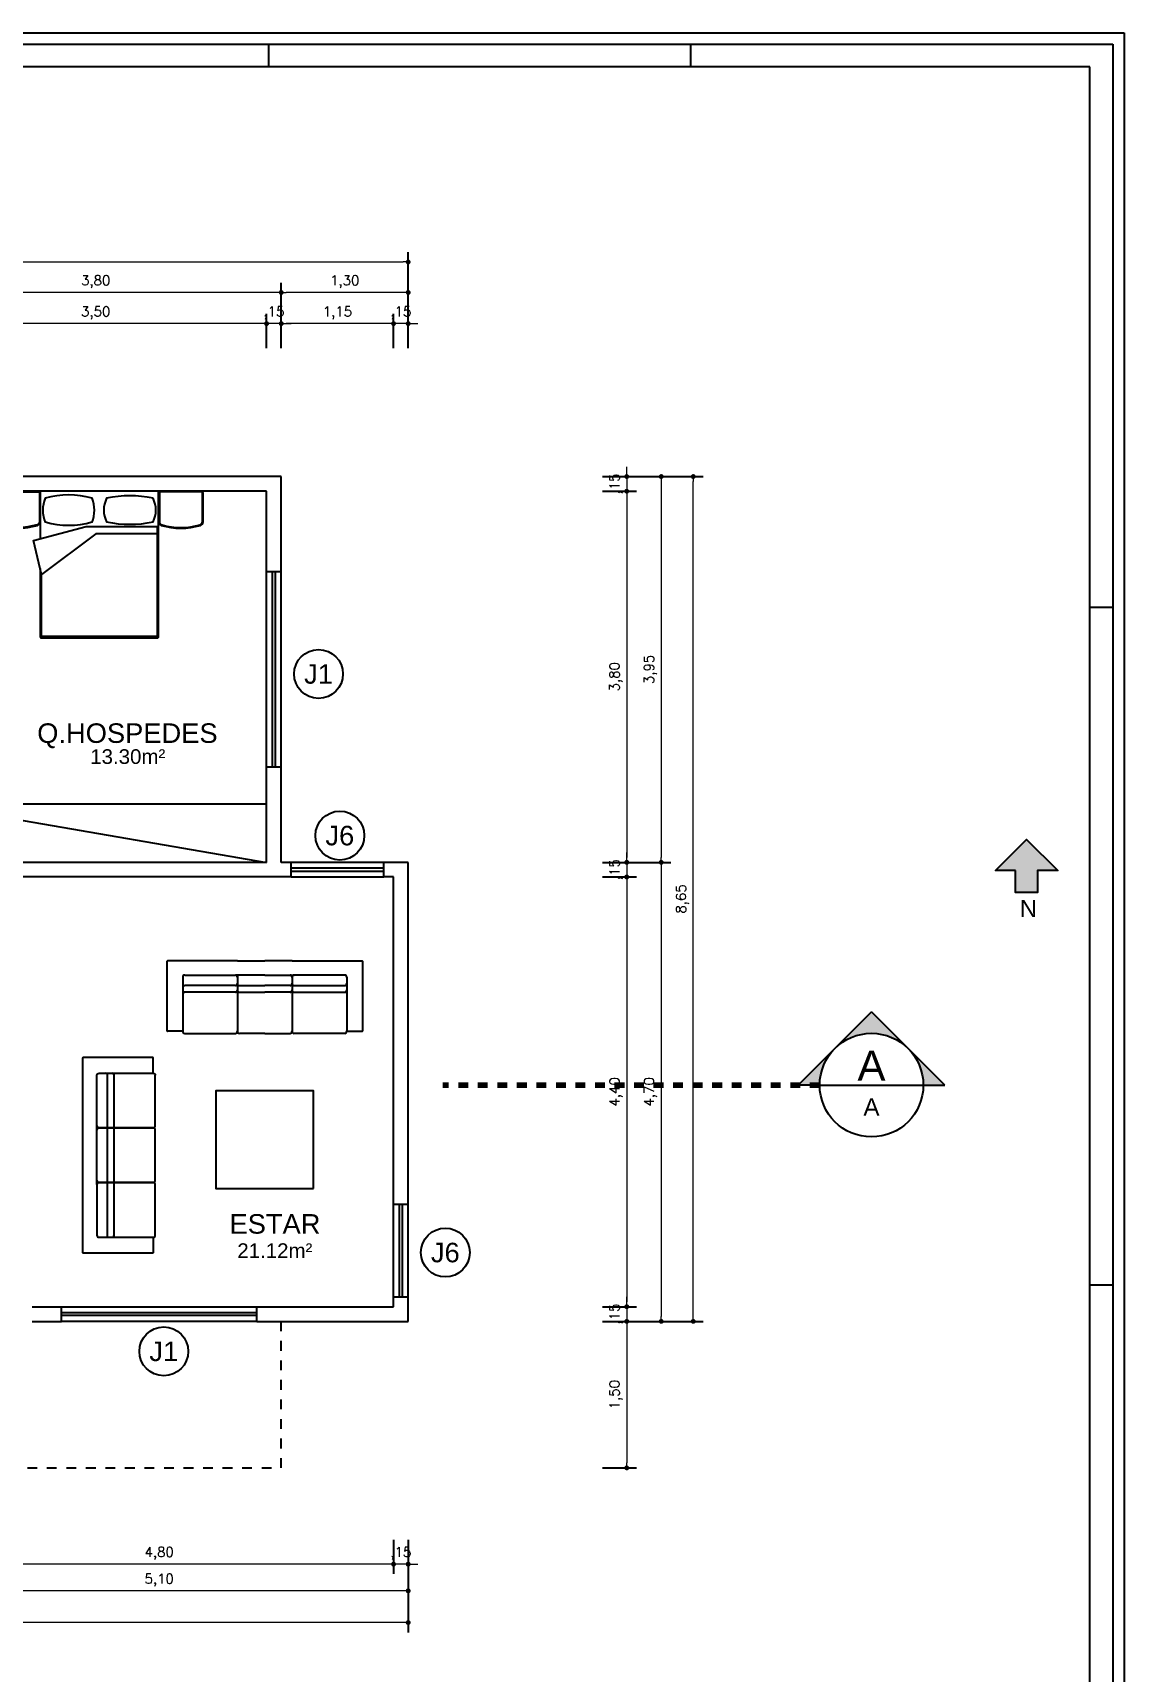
# Model space of a CAD drawing. Header units: metres. Extents: x 6 to 129, y -48 to 19.
# Drawn here: x 23.2 to 34.37, y 2.48 to 19.27 of the extents above; entities that cross this region are included whole.
import ezdxf
from ezdxf.enums import TextEntityAlignment as Align

# ---------------------------------------------------------------- set-up
doc = ezdxf.new("R2010")
doc.units = ezdxf.units.M
doc.header["$LTSCALE"] = 0.00025
doc.linetypes.add('DIVIDE', pattern=[31.75, 12.7, -6.35, 0, -6.35, 0, -6.35])
doc.linetypes.add('DIVIDEX2', pattern=[63.5, 25.4, -12.7, 0, -12.7, 0, -12.7])
doc.layers.add('0_MRG_AUX', color=7, linetype='Continuous', true_color=0xecbcd1)
for name, color, linetype in [('ARQ_ALV CT', 5, 'Continuous'), ('ARQ_ALV VS', 2, 'Continuous'), ('ARQ_ESQ CT', 30, 'Continuous'), ('ARQ_MOB 01', 1, 'Continuous'), ('ARQ_PROJ SUP', 1, 'DIVIDE'), ('ARQ_SIMB 01', 1, 'Continuous'), ('ARQ_TXT 02', 2, 'Continuous'), ('MRG_EXTERNA', 1, 'Continuous'), ('MRG_INTERNA', 2, 'Continuous'), ('SIMB_01', 1, 'Continuous'), ('SIMB_02', 2, 'Continuous'), ('SIMB_PREENCHIMENTO', 253, 'Continuous'), ('SIMB_TXT', 1, 'Continuous')]:
    doc.layers.add(name, color=color, linetype=linetype)
doc.layers.add('ARQ_COTA_AZUL', color=5, linetype='Continuous', lineweight=20, true_color=0x0000ff)
doc.layers.add('SIMB_LCT', color=252, linetype='DIVIDEX2', lineweight=100)
doc.styles.add('Annot_2.0mm', font='arial.ttf', dxfattribs={"height": 2})
doc.styles.add('Annot_3.5mm', font='arial.ttf', dxfattribs={"height": 3.5})
doc.styles.add('ROMANS', font='romans')
doc.styles.add('SIMB', font='arial.ttf')
doc.dimstyles.new('FF-01', dxfattribs={"dimscale": 100, "dimtxt": 0.002, "dimasz": 0.001, "dimexe": 0.002, "dimexo": 0.002, "dimgap": 0.001, "dimtad": 1, "dimzin": 4, "dimtxsty": 'ROMANS', "dimblk": 'DOT', "dimcen": 0.002, "dimclrd": 256, "dimclre": 256, "dimclrt": 1, "dimadec": 0, "dimazin": 0, "dimtfac": 0.09, "dimtix": 1, "dimtmove": 2, "dimatfit": 0, "dimldrblk": 'DOT', "dimfxl": 0.005, "dimfxlon": 1, "dimtolj": 1, "dimtzin": 4, "dimlwd": -1, "dimarcsym": 0})

# ---------------------------------------------------------------- blocks, each defined once
blk = doc.blocks.new('COD_ESQ')
at = {"layer": 'SIMB_02'}
blk.add_circle((0, 0), 2.5, dxfattribs=at)
at = {"layer": 'SIMB_TXT', "style": 'SIMB'}
blk.add_attdef('CDESQ', text='', height=2, dxfattribs=at).set_placement((0, 0), align=Align.MIDDLE_CENTER)
blk = doc.blocks.new('norte')
at = {"layer": 'SIMB_PREENCHIMENTO'}
blk.add_hatch(color=256, dxfattribs=at).paths.add_polyline_path([(-6.36, -6.36), (-2.25, -6.36), (-2.25, -10.86), (2.25, -10.86), (2.25, -6.36), (6.36, -6.36), (0, 0)])
at = {"layer": 'SIMB_01'}
blk.add_lwpolyline([(-2.25, -6.36), (-6.36, -6.36), (0, 0), (6.36, -6.36), (2.25, -6.36), (2.25, -10.86), (-2.25, -10.86)], close=True, dxfattribs=at)
at = {"layer": 'SIMB_01', "insert": (-1.4, -12.39), "char_height": 3.5, "width": 3.7, "attachment_point": 1, "style": 'Annot_3.5mm'}
blk.add_mtext('N', dxfattribs=at)
blk = doc.blocks.new('FORMATO_A0mmD')
at = {"layer": '0_MRG_AUX'}
blk.add_lwpolyline([(0.01, 851), (0.01, -0.01), (-1199, -0.01), (-1199, 851)], close=True, dxfattribs=at)
at = {"layer": 'MRG_EXTERNA'}
blk.add_lwpolyline([(-5, 846), (-5, 5), (-1194, 5), (-1194, 846)], close=True, dxfattribs=at)
at = {"layer": 'MRG_INTERNA'}
for p, q in [((-375, 836), (-375, 846)), ((-190, 836), (-190, 846)), ((-15, 836), (-1169, 836)), ((-15, 15), (-15, 836)), ((-5, 599), (-15, 599)), ((-5, 302), (-15, 302))]:
    blk.add_line(p, q, dxfattribs=at)
blk = doc.blocks.new('_Dot')
at = {"color": 0, "linetype": 'ByBlock', "lineweight": -2}
blk.add_line((-0.5, 0), (-1, 0), dxfattribs=at)
at = {"color": 0, "linetype": 'ByBlock', "const_width": 0.5}
blk.add_lwpolyline([(-0.25, 0, 1), (0.25, 0, 1)], format="xyb", close=True, dxfattribs=at)
blk = doc.blocks.new('*D63')
at = {"layer": 'ARQ_COTA_AZUL', "lineweight": -2, "transparency": 16777216}
for p, q in [((12.94, 3.238), (12.94, 2.888)), ((27.04, 3.238), (27.04, 2.888))]:
    blk.add_line(p, q, dxfattribs=at)
at = {"layer": 'ARQ_COTA_AZUL', "transparency": 16777216}
blk.add_line((26.99, 2.988), (12.99, 2.988), dxfattribs=at)
at = {"layer": 'ARQ_COTA_AZUL', "transparency": 16777216, "xscale": 0.05, "yscale": 0.05, "zscale": 0.05, "rotation": 180}
blk.add_blockref('_Dot', (12.94, 2.988), dxfattribs=at)
at = {"layer": 'ARQ_COTA_AZUL', "transparency": 16777216, "xscale": 0.05, "yscale": 0.05, "zscale": 0.05}
blk.add_blockref('_Dot', (27.04, 2.988), dxfattribs=at)
at = {"layer": 'ARQ_COTA_AZUL', "color": 1, "transparency": 16777216, "insert": (19.99, 3.097), "char_height": 0.1, "attachment_point": 5, "style": 'ROMANS'}
blk.add_mtext('\\A1;14,10', dxfattribs=at)
blk = doc.blocks.new('*D64')
at = {"layer": 'ARQ_COTA_AZUL', "lineweight": -2, "transparency": 16777216}
for p, q in [((21.94, 3.563), (21.94, 3.213)), ((27.04, 3.563), (27.04, 3.213))]:
    blk.add_line(p, q, dxfattribs=at)
at = {"layer": 'ARQ_COTA_AZUL', "transparency": 16777216}
blk.add_line((26.99, 3.313), (21.99, 3.313), dxfattribs=at)
at = {"layer": 'ARQ_COTA_AZUL', "transparency": 16777216, "xscale": 0.05, "yscale": 0.05, "zscale": 0.05, "rotation": 180}
blk.add_blockref('_Dot', (21.94, 3.313), dxfattribs=at)
at = {"layer": 'ARQ_COTA_AZUL', "transparency": 16777216, "xscale": 0.05, "yscale": 0.05, "zscale": 0.05}
blk.add_blockref('_Dot', (27.04, 3.313), dxfattribs=at)
at = {"layer": 'ARQ_COTA_AZUL', "color": 1, "transparency": 16777216, "insert": (24.49, 3.422), "char_height": 0.1, "attachment_point": 5, "style": 'ROMANS'}
blk.add_mtext('\\A1;5,10', dxfattribs=at)
blk = doc.blocks.new('*D68')
at = {"layer": 'ARQ_COTA_AZUL', "lineweight": -2, "transparency": 16777216}
for p, q in [((26.89, 3.836), (26.89, 3.486)), ((27.04, 3.836), (27.04, 3.486))]:
    blk.add_line(p, q, dxfattribs=at)
at = {"layer": 'ARQ_COTA_AZUL', "transparency": 16777216}
for p, q in [((26.84, 3.586), (26.79, 3.586)), ((27.04, 3.586), (26.89, 3.586)), ((27.09, 3.586), (27.14, 3.586))]:
    blk.add_line(p, q, dxfattribs=at)
at = {"layer": 'ARQ_COTA_AZUL', "transparency": 16777216, "xscale": 0.05, "yscale": 0.05, "zscale": 0.05}
blk.add_blockref('_Dot', (26.89, 3.586), dxfattribs=at)
at = {"layer": 'ARQ_COTA_AZUL', "transparency": 16777216, "xscale": 0.05, "yscale": 0.05, "zscale": 0.05, "rotation": 180}
blk.add_blockref('_Dot', (27.04, 3.586), dxfattribs=at)
at = {"layer": 'ARQ_COTA_AZUL', "color": 1, "transparency": 16777216, "insert": (26.965, 3.696), "char_height": 0.1, "attachment_point": 5, "style": 'ROMANS'}
blk.add_mtext('\\A1;,15', dxfattribs=at)
blk = doc.blocks.new('*D69')
at = {"layer": 'ARQ_COTA_AZUL', "lineweight": -2, "transparency": 16777216}
for p, q in [((22.09, 3.836), (22.09, 3.486)), ((26.89, 3.836), (26.89, 3.486))]:
    blk.add_line(p, q, dxfattribs=at)
at = {"layer": 'ARQ_COTA_AZUL', "transparency": 16777216}
blk.add_line((26.84, 3.586), (22.14, 3.586), dxfattribs=at)
at = {"layer": 'ARQ_COTA_AZUL', "transparency": 16777216, "xscale": 0.05, "yscale": 0.05, "zscale": 0.05, "rotation": 180}
blk.add_blockref('_Dot', (22.09, 3.586), dxfattribs=at)
at = {"layer": 'ARQ_COTA_AZUL', "transparency": 16777216, "xscale": 0.05, "yscale": 0.05, "zscale": 0.05}
blk.add_blockref('_Dot', (26.89, 3.586), dxfattribs=at)
at = {"layer": 'ARQ_COTA_AZUL', "color": 1, "transparency": 16777216, "insert": (24.49, 3.696), "char_height": 0.1, "attachment_point": 5, "style": 'ROMANS'}
blk.add_mtext('\\A1;4,80', dxfattribs=at)
blk = doc.blocks.new('*D76')
at = {"layer": 'ARQ_COTA_AZUL', "lineweight": -2, "transparency": 16777216}
for p, q in [((29.709, 14.722), (30.059, 14.722)), ((29.709, 6.072), (30.059, 6.072))]:
    blk.add_line(p, q, dxfattribs=at)
at = {"layer": 'ARQ_COTA_AZUL', "transparency": 16777216}
blk.add_line((29.959, 6.122), (29.959, 14.672), dxfattribs=at)
at = {"layer": 'ARQ_COTA_AZUL', "transparency": 16777216, "xscale": 0.05, "yscale": 0.05, "zscale": 0.05}
for p, rotation in [((29.959, 14.722), 90), ((29.959, 6.072), 270)]:
    blk.add_blockref('_Dot', p, dxfattribs=dict(at, rotation=rotation))
at = {"layer": 'ARQ_COTA_AZUL', "color": 1, "transparency": 16777216, "insert": (29.849, 10.397), "char_height": 0.1, "attachment_point": 5, "rotation": 90, "style": 'ROMANS'}
blk.add_mtext('\\A1;8,65', dxfattribs=at)
blk = doc.blocks.new('*D77')
at = {"layer": 'ARQ_COTA_AZUL', "lineweight": -2, "transparency": 16777216}
for p, q in [((29.381, 14.722), (29.731, 14.722)), ((29.381, 10.772), (29.731, 10.772))]:
    blk.add_line(p, q, dxfattribs=at)
at = {"layer": 'ARQ_COTA_AZUL', "transparency": 16777216}
blk.add_line((29.631, 14.672), (29.631, 10.822), dxfattribs=at)
at = {"layer": 'ARQ_COTA_AZUL', "transparency": 16777216, "xscale": 0.05, "yscale": 0.05, "zscale": 0.05}
for p, rotation in [((29.631, 14.722), 90), ((29.631, 10.772), 270)]:
    blk.add_blockref('_Dot', p, dxfattribs=dict(at, rotation=rotation))
at = {"layer": 'ARQ_COTA_AZUL', "color": 1, "transparency": 16777216, "insert": (29.521, 12.747), "char_height": 0.1, "attachment_point": 5, "rotation": 90, "style": 'ROMANS'}
blk.add_mtext('\\A1;3,95', dxfattribs=at)
blk = doc.blocks.new('*D78')
at = {"layer": 'ARQ_COTA_AZUL', "lineweight": -2, "transparency": 16777216}
for p, q in [((29.381, 10.772), (29.731, 10.772)), ((29.381, 6.072), (29.731, 6.072))]:
    blk.add_line(p, q, dxfattribs=at)
at = {"layer": 'ARQ_COTA_AZUL', "transparency": 16777216}
blk.add_line((29.631, 10.722), (29.631, 6.122), dxfattribs=at)
at = {"layer": 'ARQ_COTA_AZUL', "transparency": 16777216, "xscale": 0.05, "yscale": 0.05, "zscale": 0.05}
for p, rotation in [((29.631, 10.772), 90), ((29.631, 6.072), 270)]:
    blk.add_blockref('_Dot', p, dxfattribs=dict(at, rotation=rotation))
at = {"layer": 'ARQ_COTA_AZUL', "color": 1, "transparency": 16777216, "insert": (29.521, 8.422), "char_height": 0.1, "attachment_point": 5, "rotation": 90, "style": 'ROMANS'}
blk.add_mtext('\\A1;4,70', dxfattribs=at)
blk = doc.blocks.new('*D79')
at = {"layer": 'ARQ_COTA_AZUL', "transparency": 16777216}
for p, q in [((29.278, 14.772), (29.278, 14.822)), ((29.278, 14.722), (29.278, 14.572)), ((29.278, 14.522), (29.278, 14.472))]:
    blk.add_line(p, q, dxfattribs=at)
at = {"layer": 'ARQ_COTA_AZUL', "lineweight": -2, "transparency": 16777216}
for p, q in [((29.028, 14.722), (29.378, 14.722)), ((29.028, 14.572), (29.378, 14.572))]:
    blk.add_line(p, q, dxfattribs=at)
at = {"layer": 'ARQ_COTA_AZUL', "transparency": 16777216, "xscale": 0.05, "yscale": 0.05, "zscale": 0.05}
for p, rotation in [((29.278, 14.722), 270), ((29.278, 14.572), 90)]:
    blk.add_blockref('_Dot', p, dxfattribs=dict(at, rotation=rotation))
at = {"layer": 'ARQ_COTA_AZUL', "color": 1, "transparency": 16777216, "insert": (29.168, 14.647), "char_height": 0.1, "attachment_point": 5, "rotation": 90, "style": 'ROMANS'}
blk.add_mtext('\\A1;,15', dxfattribs=at)
blk = doc.blocks.new('*D80')
at = {"layer": 'ARQ_COTA_AZUL', "lineweight": -2, "transparency": 16777216}
for p, q in [((29.028, 14.572), (29.378, 14.572)), ((29.028, 10.772), (29.378, 10.772))]:
    blk.add_line(p, q, dxfattribs=at)
at = {"layer": 'ARQ_COTA_AZUL', "transparency": 16777216}
blk.add_line((29.278, 14.522), (29.278, 10.822), dxfattribs=at)
at = {"layer": 'ARQ_COTA_AZUL', "transparency": 16777216, "xscale": 0.05, "yscale": 0.05, "zscale": 0.05}
for p, rotation in [((29.278, 14.572), 90), ((29.278, 10.772), 270)]:
    blk.add_blockref('_Dot', p, dxfattribs=dict(at, rotation=rotation))
at = {"layer": 'ARQ_COTA_AZUL', "color": 1, "transparency": 16777216, "insert": (29.168, 12.672), "char_height": 0.1, "attachment_point": 5, "rotation": 90, "style": 'ROMANS'}
blk.add_mtext('\\A1;3,80', dxfattribs=at)
blk = doc.blocks.new('*D81')
at = {"layer": 'ARQ_COTA_AZUL', "lineweight": -2, "transparency": 16777216}
for p, q in [((29.028, 10.772), (29.378, 10.772)), ((29.028, 10.622), (29.378, 10.622))]:
    blk.add_line(p, q, dxfattribs=at)
at = {"layer": 'ARQ_COTA_AZUL', "transparency": 16777216}
for p, q in [((29.278, 10.822), (29.278, 10.872)), ((29.278, 10.772), (29.278, 10.622)), ((29.278, 10.572), (29.278, 10.522))]:
    blk.add_line(p, q, dxfattribs=at)
at = {"layer": 'ARQ_COTA_AZUL', "transparency": 16777216, "xscale": 0.05, "yscale": 0.05, "zscale": 0.05}
for p, rotation in [((29.278, 10.772), 270), ((29.278, 10.622), 90)]:
    blk.add_blockref('_Dot', p, dxfattribs=dict(at, rotation=rotation))
at = {"layer": 'ARQ_COTA_AZUL', "color": 1, "transparency": 16777216, "insert": (29.168, 10.697), "char_height": 0.1, "attachment_point": 5, "rotation": 90, "style": 'ROMANS'}
blk.add_mtext('\\A1;,15', dxfattribs=at)
blk = doc.blocks.new('*D82')
at = {"layer": 'ARQ_COTA_AZUL', "lineweight": -2, "transparency": 16777216}
for p, q in [((29.028, 10.622), (29.378, 10.622)), ((29.028, 6.222), (29.378, 6.222))]:
    blk.add_line(p, q, dxfattribs=at)
at = {"layer": 'ARQ_COTA_AZUL', "transparency": 16777216}
blk.add_line((29.278, 10.572), (29.278, 6.272), dxfattribs=at)
at = {"layer": 'ARQ_COTA_AZUL', "transparency": 16777216, "xscale": 0.05, "yscale": 0.05, "zscale": 0.05}
for p, rotation in [((29.278, 10.622), 90), ((29.278, 6.222), 270)]:
    blk.add_blockref('_Dot', p, dxfattribs=dict(at, rotation=rotation))
at = {"layer": 'ARQ_COTA_AZUL', "color": 1, "transparency": 16777216, "insert": (29.168, 8.422), "char_height": 0.1, "attachment_point": 5, "rotation": 90, "style": 'ROMANS'}
blk.add_mtext('\\A1;4,40', dxfattribs=at)
blk = doc.blocks.new('*D83')
at = {"layer": 'ARQ_COTA_AZUL', "lineweight": -2, "transparency": 16777216}
for p, q in [((29.028, 6.222), (29.378, 6.222)), ((29.028, 6.072), (29.378, 6.072))]:
    blk.add_line(p, q, dxfattribs=at)
at = {"layer": 'ARQ_COTA_AZUL', "transparency": 16777216}
for p, q in [((29.278, 6.272), (29.278, 6.322)), ((29.278, 6.222), (29.278, 6.072)), ((29.278, 6.022), (29.278, 5.972))]:
    blk.add_line(p, q, dxfattribs=at)
at = {"layer": 'ARQ_COTA_AZUL', "transparency": 16777216, "xscale": 0.05, "yscale": 0.05, "zscale": 0.05}
for p, rotation in [((29.278, 6.222), 270), ((29.278, 6.072), 90)]:
    blk.add_blockref('_Dot', p, dxfattribs=dict(at, rotation=rotation))
at = {"layer": 'ARQ_COTA_AZUL', "color": 1, "transparency": 16777216, "insert": (29.168, 6.147), "char_height": 0.1, "attachment_point": 5, "rotation": 90, "style": 'ROMANS'}
blk.add_mtext('\\A1;,15', dxfattribs=at)
blk = doc.blocks.new('*D84')
at = {"layer": 'ARQ_COTA_AZUL', "lineweight": -2, "transparency": 16777216}
for p, q in [((29.028, 6.072), (29.378, 6.072)), ((29.028, 4.572), (29.378, 4.572))]:
    blk.add_line(p, q, dxfattribs=at)
at = {"layer": 'ARQ_COTA_AZUL', "transparency": 16777216}
blk.add_line((29.278, 6.022), (29.278, 4.622), dxfattribs=at)
at = {"layer": 'ARQ_COTA_AZUL', "transparency": 16777216, "xscale": 0.05, "yscale": 0.05, "zscale": 0.05}
for p, rotation in [((29.278, 6.072), 90), ((29.278, 4.572), 270)]:
    blk.add_blockref('_Dot', p, dxfattribs=dict(at, rotation=rotation))
at = {"layer": 'ARQ_COTA_AZUL', "color": 1, "transparency": 16777216, "insert": (29.168, 5.322), "char_height": 0.1, "attachment_point": 5, "rotation": 90, "style": 'ROMANS'}
blk.add_mtext('\\A1;1,50', dxfattribs=at)
blk = doc.blocks.new('*D85')
at = {"layer": 'ARQ_COTA_AZUL', "lineweight": -2, "transparency": 16777216}
for p, q in [((12.94, 16.669), (12.94, 17.019)), ((27.04, 16.669), (27.04, 17.019))]:
    blk.add_line(p, q, dxfattribs=at)
at = {"layer": 'ARQ_COTA_AZUL', "transparency": 16777216}
blk.add_line((12.99, 16.919), (26.99, 16.919), dxfattribs=at)
at = {"layer": 'ARQ_COTA_AZUL', "transparency": 16777216, "xscale": 0.05, "yscale": 0.05, "zscale": 0.05, "rotation": 180}
blk.add_blockref('_Dot', (12.94, 16.919), dxfattribs=at)
at = {"layer": 'ARQ_COTA_AZUL', "transparency": 16777216, "xscale": 0.05, "yscale": 0.05, "zscale": 0.05}
blk.add_blockref('_Dot', (27.04, 16.919), dxfattribs=at)
at = {"layer": 'ARQ_COTA_AZUL', "color": 1, "transparency": 16777216, "insert": (19.99, 17.028), "char_height": 0.1, "attachment_point": 5, "style": 'ROMANS'}
blk.add_mtext('\\A1;14,10', dxfattribs=at)
blk = doc.blocks.new('*D86')
at = {"layer": 'ARQ_COTA_AZUL', "lineweight": -2, "transparency": 16777216}
for p, q in [((25.74, 16.357), (25.74, 16.707)), ((27.04, 16.357), (27.04, 16.707))]:
    blk.add_line(p, q, dxfattribs=at)
at = {"layer": 'ARQ_COTA_AZUL', "transparency": 16777216}
blk.add_line((26.99, 16.607), (25.79, 16.607), dxfattribs=at)
at = {"layer": 'ARQ_COTA_AZUL', "transparency": 16777216, "xscale": 0.05, "yscale": 0.05, "zscale": 0.05, "rotation": 180}
blk.add_blockref('_Dot', (25.74, 16.607), dxfattribs=at)
at = {"layer": 'ARQ_COTA_AZUL', "transparency": 16777216, "xscale": 0.05, "yscale": 0.05, "zscale": 0.05}
blk.add_blockref('_Dot', (27.04, 16.607), dxfattribs=at)
at = {"layer": 'ARQ_COTA_AZUL', "color": 1, "transparency": 16777216, "insert": (26.39, 16.716), "char_height": 0.1, "attachment_point": 5, "style": 'ROMANS'}
blk.add_mtext('\\A1;1,30', dxfattribs=at)
blk = doc.blocks.new('*D87')
at = {"layer": 'ARQ_COTA_AZUL', "lineweight": -2, "transparency": 16777216}
for p, q in [((21.94, 16.357), (21.94, 16.707)), ((25.74, 16.357), (25.74, 16.707))]:
    blk.add_line(p, q, dxfattribs=at)
at = {"layer": 'ARQ_COTA_AZUL', "transparency": 16777216}
blk.add_line((25.69, 16.607), (21.99, 16.607), dxfattribs=at)
at = {"layer": 'ARQ_COTA_AZUL', "transparency": 16777216, "xscale": 0.05, "yscale": 0.05, "zscale": 0.05, "rotation": 180}
blk.add_blockref('_Dot', (21.94, 16.607), dxfattribs=at)
at = {"layer": 'ARQ_COTA_AZUL', "transparency": 16777216, "xscale": 0.05, "yscale": 0.05, "zscale": 0.05}
blk.add_blockref('_Dot', (25.74, 16.607), dxfattribs=at)
at = {"layer": 'ARQ_COTA_AZUL', "color": 1, "transparency": 16777216, "insert": (23.84, 16.716), "char_height": 0.1, "attachment_point": 5, "style": 'ROMANS'}
blk.add_mtext('\\A1;3,80', dxfattribs=at)
blk = doc.blocks.new('*D89')
at = {"layer": 'ARQ_COTA_AZUL', "transparency": 16777216}
for p, q in [((26.84, 16.288), (26.79, 16.288)), ((27.04, 16.288), (26.89, 16.288)), ((27.09, 16.288), (27.14, 16.288))]:
    blk.add_line(p, q, dxfattribs=at)
at = {"layer": 'ARQ_COTA_AZUL', "lineweight": -2, "transparency": 16777216}
for p, q in [((26.89, 16.038), (26.89, 16.388)), ((27.04, 16.038), (27.04, 16.388))]:
    blk.add_line(p, q, dxfattribs=at)
at = {"layer": 'ARQ_COTA_AZUL', "transparency": 16777216, "xscale": 0.05, "yscale": 0.05, "zscale": 0.05}
blk.add_blockref('_Dot', (26.89, 16.288), dxfattribs=at)
at = {"layer": 'ARQ_COTA_AZUL', "transparency": 16777216, "xscale": 0.05, "yscale": 0.05, "zscale": 0.05, "rotation": 180}
blk.add_blockref('_Dot', (27.04, 16.288), dxfattribs=at)
at = {"layer": 'ARQ_COTA_AZUL', "color": 1, "transparency": 16777216, "insert": (26.965, 16.397), "char_height": 0.1, "attachment_point": 5, "style": 'ROMANS'}
blk.add_mtext('\\A1;,15', dxfattribs=at)
blk = doc.blocks.new('*D90')
at = {"layer": 'ARQ_COTA_AZUL', "lineweight": -2, "transparency": 16777216}
for p, q in [((25.74, 16.038), (25.74, 16.388)), ((26.89, 16.038), (26.89, 16.388))]:
    blk.add_line(p, q, dxfattribs=at)
at = {"layer": 'ARQ_COTA_AZUL', "transparency": 16777216}
blk.add_line((26.84, 16.288), (25.79, 16.288), dxfattribs=at)
at = {"layer": 'ARQ_COTA_AZUL', "transparency": 16777216, "xscale": 0.05, "yscale": 0.05, "zscale": 0.05, "rotation": 180}
blk.add_blockref('_Dot', (25.74, 16.288), dxfattribs=at)
at = {"layer": 'ARQ_COTA_AZUL', "transparency": 16777216, "xscale": 0.05, "yscale": 0.05, "zscale": 0.05}
blk.add_blockref('_Dot', (26.89, 16.288), dxfattribs=at)
at = {"layer": 'ARQ_COTA_AZUL', "color": 1, "transparency": 16777216, "insert": (26.315, 16.397), "char_height": 0.1, "attachment_point": 5, "style": 'ROMANS'}
blk.add_mtext('\\A1;1,15', dxfattribs=at)
blk = doc.blocks.new('*D91')
at = {"layer": 'ARQ_COTA_AZUL', "transparency": 16777216}
for p, q in [((25.54, 16.288), (25.49, 16.288)), ((25.74, 16.288), (25.59, 16.288)), ((25.79, 16.288), (25.84, 16.288))]:
    blk.add_line(p, q, dxfattribs=at)
at = {"layer": 'ARQ_COTA_AZUL', "lineweight": -2, "transparency": 16777216}
for p, q in [((25.59, 16.038), (25.59, 16.388)), ((25.74, 16.038), (25.74, 16.388))]:
    blk.add_line(p, q, dxfattribs=at)
at = {"layer": 'ARQ_COTA_AZUL', "transparency": 16777216, "xscale": 0.05, "yscale": 0.05, "zscale": 0.05}
blk.add_blockref('_Dot', (25.59, 16.288), dxfattribs=at)
at = {"layer": 'ARQ_COTA_AZUL', "transparency": 16777216, "xscale": 0.05, "yscale": 0.05, "zscale": 0.05, "rotation": 180}
blk.add_blockref('_Dot', (25.74, 16.288), dxfattribs=at)
at = {"layer": 'ARQ_COTA_AZUL', "color": 1, "transparency": 16777216, "insert": (25.665, 16.397), "char_height": 0.1, "attachment_point": 5, "style": 'ROMANS'}
blk.add_mtext('\\A1;,15', dxfattribs=at)
blk = doc.blocks.new('*D92')
at = {"layer": 'ARQ_COTA_AZUL', "lineweight": -2, "transparency": 16777216}
for p, q in [((22.09, 16.038), (22.09, 16.388)), ((25.59, 16.038), (25.59, 16.388))]:
    blk.add_line(p, q, dxfattribs=at)
at = {"layer": 'ARQ_COTA_AZUL', "transparency": 16777216}
blk.add_line((25.54, 16.288), (22.14, 16.288), dxfattribs=at)
at = {"layer": 'ARQ_COTA_AZUL', "transparency": 16777216, "xscale": 0.05, "yscale": 0.05, "zscale": 0.05, "rotation": 180}
blk.add_blockref('_Dot', (22.09, 16.288), dxfattribs=at)
at = {"layer": 'ARQ_COTA_AZUL', "transparency": 16777216, "xscale": 0.05, "yscale": 0.05, "zscale": 0.05}
blk.add_blockref('_Dot', (25.59, 16.288), dxfattribs=at)
at = {"layer": 'ARQ_COTA_AZUL', "color": 1, "transparency": 16777216, "insert": (23.84, 16.397), "char_height": 0.1, "attachment_point": 5, "style": 'ROMANS'}
blk.add_mtext('\\A1;3,50', dxfattribs=at)
blk = doc.blocks.new('*U179')
at = {"layer": 'SIMB_PREENCHIMENTO', "transparency": 33554587}
h = blk.add_hatch(color=256, dxfattribs=at)
h.dxf.hatch_style = 1
h.paths.add_polyline_path([(0, 8.48), (-4.15, 4.33, -0.401827), (4.15, 4.33)])
h = blk.add_hatch(color=256, dxfattribs=at)
h.dxf.hatch_style = 1
h.paths.add_polyline_path([(-4.33, 4.15), (-8.48, 0), (-6, 0, -0.193399)])
h = blk.add_hatch(color=256, dxfattribs=at)
h.dxf.hatch_style = 1
h.paths.add_polyline_path([(4.33, 4.15, -0.193399), (6, 0), (8.48, 0)])
at = {"layer": 'SIMB_01'}
for p, q in [((-8.48, 0), (0, 8.48)), ((8.48, 0), (0, 8.48)), ((-6, 0), (-8.48, 0)), ((-6, 0), (6, 0)), ((6, 0), (8.48, 0))]:
    blk.add_line(p, q, dxfattribs=at)
blk.add_circle((0, 0), 6, dxfattribs=at)
at = {"layer": 'SIMB_LCT'}
blk.add_line((-6, 0), (-49.63, 0), dxfattribs=at)
at = {"layer": 'SIMB_TXT', "style": 'SIMB'}
for tag, height, p in [('000', 3.5, (0, 2.25)), ('999', 2, (0, -2.53))]:
    blk.add_attdef(tag, text='', height=height, dxfattribs=at).set_placement(p, align=Align.MIDDLE_CENTER)

msp = doc.modelspace()

# ---------------------------------------------------------------- linework, layer by layer
at = {"layer": 'ARQ_ALV CT'}
for p, q in [((25.74, 14.722), (21.94, 14.722)), ((25.74, 13.747), (25.74, 14.722)), ((25.59, 14.572), (22.09, 14.572)), ((25.59, 13.747), (25.59, 14.572)), ((25.74, 13.747), (25.59, 13.747)), ((25.59, 10.772), (25.59, 11.747)), ((25.74, 11.747), (25.59, 11.747)), ((25.74, 10.772), (25.74, 11.747)), ((25.59, 10.772), (22.09, 10.772)), ((25.84, 10.772), (25.74, 10.772)), ((25.84, 10.622), (25.84, 10.772)), ((26.79, 10.622), (26.79, 10.772)), ((27.04, 10.772), (26.79, 10.772)), ((27.04, 7.272), (27.04, 10.772)), ((25.74, 10.622), (21.94, 10.622)), ((25.84, 10.622), (25.74, 10.622)), ((26.89, 10.622), (26.79, 10.622)), ((26.89, 7.272), (26.89, 10.622)), ((26.89, 7.272), (27.04, 7.272)), ((23.19, 6.222), (23.49, 6.222)), ((23.49, 6.072), (23.49, 6.222)), ((25.49, 6.222), (26.89, 6.222)), ((25.49, 6.072), (25.49, 6.222)), ((26.89, 6.222), (26.89, 6.322)), ((26.89, 6.322), (27.04, 6.322)), ((27.04, 6.072), (27.04, 6.322)), ((23.19, 6.072), (23.49, 6.072)), ((25.49, 6.072), (27.04, 6.072))]:
    msp.add_line(p, q, dxfattribs=at)
at = {"layer": 'ARQ_ALV VS'}
for p, q in [((25.59, 11.747), (25.59, 13.747)), ((25.74, 11.747), (25.74, 13.747)), ((26.79, 10.772), (25.84, 10.772)), ((25.84, 10.622), (26.79, 10.622)), ((26.89, 6.322), (26.89, 7.272)), ((27.04, 6.322), (27.04, 7.272)), ((23.49, 6.222), (25.49, 6.222)), ((25.49, 6.072), (23.49, 6.072))]:
    msp.add_line(p, q, dxfattribs=at)
at = {"layer": 'ARQ_ESQ CT'}
for p, q in [((25.65, 11.747), (25.65, 13.747)), ((25.68, 11.747), (25.68, 13.747)), ((26.79, 10.712), (25.84, 10.712)), ((25.84, 10.682), (26.79, 10.682)), ((26.95, 6.322), (26.95, 7.272)), ((26.98, 6.322), (26.98, 7.272)), ((23.49, 6.162), (25.49, 6.162)), ((25.49, 6.132), (23.49, 6.132))]:
    msp.add_line(p, q, dxfattribs=at)
at = {"layer": 'ARQ_MOB 01'}
for p, q in [((22.09, 11.372), (25.59, 11.372)), ((22.09, 11.372), (25.59, 10.772)), ((24.57, 9.759), (24.57, 9.046)), ((25.291, 9.763), (24.574, 9.763)), ((25.291, 9.763), (25.571, 9.763)), ((25.851, 9.763), (25.571, 9.763)), ((25.851, 9.763), (26.569, 9.763)), ((26.572, 9.759), (26.572, 9.046)), ((24.731, 9.597), (24.731, 9.042)), ((24.752, 9.618), (25.27, 9.618)), ((25.571, 9.618), (25.27, 9.618)), ((25.291, 9.597), (25.291, 9.042)), ((25.291, 9.597), (25.291, 9.042)), ((25.571, 9.618), (25.872, 9.618)), ((25.851, 9.597), (25.851, 9.042)), ((25.851, 9.597), (25.851, 9.042)), ((26.39, 9.618), (25.872, 9.618)), ((26.411, 9.597), (26.411, 9.042)), ((25.27, 9.442), (24.731, 9.442)), ((25.27, 9.51), (24.752, 9.51)), ((25.312, 9.51), (25.571, 9.51)), ((25.312, 9.442), (25.571, 9.442)), ((25.83, 9.51), (25.571, 9.51)), ((25.83, 9.442), (25.571, 9.442)), ((25.872, 9.51), (26.39, 9.51)), ((25.872, 9.442), (26.411, 9.442)), ((24.728, 9.042), (24.574, 9.042)), ((24.752, 9.021), (25.27, 9.021)), ((25.571, 9.021), (25.312, 9.021)), ((25.571, 9.021), (25.83, 9.021)), ((26.39, 9.021), (25.872, 9.021)), ((26.415, 9.042), (26.569, 9.042))]:
    msp.add_line(p, q, dxfattribs=at)
for points in [[(22.83, 14.572, 0.414214), (22.815, 14.557), (22.815, 14.258, 0.331679), (22.842, 14.222, 0.145898), (23.243, 14.222, 0.331679), (23.27, 14.258), (23.27, 14.557, 0.414214), (23.255, 14.572)], [(22.823, 14.557, -0.414214), (22.83, 14.564), (23.255, 14.564, -0.414214), (23.263, 14.557), (23.263, 14.258, -0.331679), (23.241, 14.229, -0.143701), (22.85, 14.227, -0.334069), (22.823, 14.264)], [(24.427, 14.5, 0.103551), (23.952, 14.5, 0.245029), (23.952, 14.258, 0.103551), (24.427, 14.258, 0.245029)], [(24.511, 14.222, 0.145898), (24.912, 14.222, 0.331679), (24.939, 14.258), (24.939, 14.557, 0.414214), (24.924, 14.572), (24.499, 14.572, 0.414214), (24.484, 14.557), (24.484, 14.258, 0.331679)], [(24.492, 14.557), (24.492, 14.264, 0.334069), (24.519, 14.227, 0.143701), (24.91, 14.229, 0.331679), (24.932, 14.258), (24.932, 14.557, 0.414214), (24.924, 14.564), (24.499, 14.564, 0.414214)]]:
    msp.add_lwpolyline(points, format="xyb", close=True, dxfattribs=at)
for points in [[(23.27, 13.782), (23.27, 13.085, 0.414214), (23.286, 13.07), (24.469, 13.07, 0.414214), (24.484, 13.085), (24.484, 14.557, 0.414214), (24.469, 14.572), (23.286, 14.572, 0.414214), (23.27, 14.557), (23.27, 14.084)], [(23.803, 14.254, 0.197231), (23.803, 14.5, 0.143039), (23.323, 14.5, 0.197231), (23.323, 14.254)], [(24.425, 8.613, 0.414214), (24.429, 8.616), (24.429, 8.77, 0.414214), (24.425, 8.774), (23.712, 8.774, 0.414214), (23.708, 8.77)], [(24.425, 6.933, -0.414214), (24.429, 6.929), (24.429, 6.775, -0.414214), (24.425, 6.772), (23.712, 6.772, -0.414214), (23.708, 6.775), (23.708, 7.493), (23.708, 7.773), (23.708, 8.053), (23.708, 8.77)], [(23.853, 7.514, 0.414214), (23.874, 7.493, 0.414214), (23.853, 7.472), (23.853, 7.773), (23.853, 8.074), (23.853, 8.592, -0.414214), (23.874, 8.613), (24.429, 8.613, -0.414214), (24.45, 8.592)], [(23.853, 7.472), (23.853, 6.954, 0.414214), (23.874, 6.933), (24.429, 6.933, 0.414214), (24.45, 6.954), (24.45, 7.472, 0.414214), (24.429, 7.493, 0.414214), (24.45, 7.514), (24.45, 7.773), (24.45, 8.032, 0.414214), (24.429, 8.053, 0.414214), (24.45, 8.074), (24.45, 8.592)], [(23.94, 6.933, 0.414214), (23.961, 6.954), (23.961, 7.472, 0.414214), (23.94, 7.493, 0.414214), (23.961, 7.514), (23.961, 7.773), (23.961, 8.032, 0.414214), (23.94, 8.053, 0.414214), (23.961, 8.074), (23.961, 8.592, 0.414214), (23.94, 8.613)], [(24.029, 6.933), (24.029, 7.472, 0.414214), (24.008, 7.493, 0.414214), (24.029, 7.514), (24.029, 7.773), (24.029, 8.032, 0.414214), (24.008, 8.053, 0.414214), (24.029, 8.074), (24.029, 8.613)], [(23.853, 8.074, 0.414214), (23.874, 8.053, 0.414214), (23.853, 8.032)]]:
    msp.add_lwpolyline(points, format="xyb", dxfattribs=at)
msp.add_lwpolyline([(24.469, 14.136), (23.842, 14.136), (23.286, 13.719), (23.202, 14.066), (23.741, 14.212), (24.469, 14.212), (24.469, 13.085), (23.286, 13.085), (23.286, 13.719)], dxfattribs=at)
for points in [[(26.071, 7.432), (26.071, 8.432), (25.071, 8.432), (25.071, 7.432)], [(23.874, 8.053), (24.429, 8.053)], [(23.874, 7.493), (24.429, 7.493)]]:
    msp.add_lwpolyline(points, close=True, dxfattribs=at)
for centre, radius, start, end in [((23.563, 15.078), 0.855, 253.7194, 286.2806), ((24.574, 9.759), 0.0035, 90, 180), ((26.569, 9.759), 0.0035, 0, 90), ((24.752, 9.597), 0.021, 90, 180), ((25.27, 9.597), 0.021, 0, 90), ((25.312, 9.597), 0.021, 90, 180), ((25.83, 9.597), 0.021, 0, 90), ((25.872, 9.597), 0.021, 90, 180), ((26.39, 9.597), 0.021, 0, 90), ((24.752, 9.531), 0.021, 180, 270), ((24.752, 9.463), 0.021, 180, 270), ((25.27, 9.531), 0.021, 270, 0), ((25.27, 9.463), 0.021, 270, 0), ((25.312, 9.531), 0.021, 180, 270), ((25.312, 9.463), 0.021, 180, 270), ((25.83, 9.531), 0.021, 270, 0), ((25.83, 9.463), 0.021, 270, 0), ((25.872, 9.531), 0.021, 180, 270), ((25.872, 9.463), 0.021, 180, 270), ((26.39, 9.531), 0.021, 270, 0), ((26.39, 9.463), 0.021, 270, 0), ((24.574, 9.046), 0.0035, 180, 270), ((24.728, 9.046), 0.0035, 270, 0), ((24.752, 9.042), 0.021, 180, 270), ((25.27, 9.042), 0.021, 270, 0), ((25.312, 9.042), 0.021, 180, 270), ((25.83, 9.042), 0.021, 270, 0), ((25.872, 9.042), 0.021, 180, 270), ((26.39, 9.042), 0.021, 270, 0), ((26.415, 9.046), 0.0035, 180, 270), ((26.569, 9.046), 0.0035, 270, 0), ((24.008, 8.592), 0.021, 0, 90), ((24.008, 6.954), 0.021, 270, 0)]:
    msp.add_arc(centre, radius, start, end, dxfattribs=at)
at = {"layer": 'ARQ_PROJ SUP'}
for p, q in [((25.74, 4.572), (25.74, 6.072)), ((21.94, 4.572), (25.74, 4.572))]:
    msp.add_line(p, q, dxfattribs=at)

# ---------------------------------------------------------------- block references
for name, p, xscale, yscale, zscale in [('FORMATO_A0mmD', (34.372, -0.612), 0.02335887090018044, 0.02335887090018044, 0.02335887090018044), ('norte', (33.373, 11.006), 0.05, 0.05, 0.05)]:
    msp.add_blockref(name, p, dxfattribs=dict(xscale=xscale, yscale=yscale, zscale=zscale))
at = {"xscale": 0.08840904831343607, "yscale": 0.08840904831343607, "zscale": 0.08840904831343607}
msp.add_blockref('*U179', (31.784, 8.491), dxfattribs=at).add_auto_attribs({'999': 'A', '000': 'A'})
at = {"layer": 'ARQ_SIMB 01', "xscale": 0.1, "yscale": 0.1, "zscale": 0.1}
for p, values in [((26.122, 12.701), {'CDESQ': 'J1'}), ((26.34, 11.046), {'CDESQ': 'J6'}), ((27.42, 6.777), {'CDESQ': 'J6'}), ((24.537, 5.765), {'CDESQ': 'J1'})]:
    msp.add_blockref('COD_ESQ', p, dxfattribs=at).add_auto_attribs(values)

# ---------------------------------------------------------------- texts
at = {"layer": 'ARQ_TXT 02', "width": 0.0042, "attachment_point": 1, "style": 'Annot_2.0mm'}
for s, insert, char_height in [('Q.HOSPEDES', (23.241, 12.195), 0.2), ('13.30m²', (23.784, 11.93), 0.15), ('ESTAR', (25.21, 7.17), 0.2), ('21.12m²', (25.29, 6.871), 0.15)]:
    msp.add_mtext(s, dxfattribs=dict(at, insert=insert, char_height=char_height))

# ---------------------------------------------------------------- dimensions: what is measured, and where the dimension line sits
at = {"layer": 'ARQ_COTA_AZUL'}
for base, p1, p2, picture, middle in [((27.04, 16.919), (12.94, 10.022), (27.04, 6.072), '*D85', (19.99, 17.028)), ((21.94, 16.607), (25.74, 14.722), (21.94, 14.722), '*D87', (23.84, 16.716)), ((25.74, 16.607), (27.04, 10.772), (25.74, 14.722), '*D86', (26.39, 16.716)), ((22.09, 16.288), (25.59, 14.572), (22.09, 14.572), '*D92', (23.84, 16.397)), ((25.59, 16.288), (25.74, 10.772), (25.59, 14.572), '*D91', (25.665, 16.397)), ((25.74, 16.288), (26.89, 10.622), (25.74, 10.772), '*D90', (26.315, 16.397)), ((26.89, 16.288), (27.04, 10.772), (26.89, 10.622), '*D89', (26.965, 16.397)), ((12.94, 2.988), (27.04, 6.072), (12.94, 10.022), '*D63', (19.99, 3.097)), ((22.09, 3.586), (26.89, 6.222), (22.09, 6.222), '*D69', (24.49, 3.696)), ((26.89, 3.586), (27.04, 6.072), (26.89, 6.222), '*D68', (26.965, 3.696)), ((21.94, 3.313), (27.04, 6.072), (21.94, 6.072), '*D64', (24.49, 3.422))]:
    dim = msp.add_linear_dim(base=base, p1=p1, p2=p2, dimstyle='FF-01', dxfattribs=at)
    dim.commit()
    dim.dimension.update_dxf_attribs({"geometry": picture, "text_midpoint": middle})
for base, p1, p2, picture, middle in [((29.278, 14.572), (25.74, 14.722), (25.59, 14.572), '*D79', (29.168, 14.647)), ((29.959, 14.722), (27.04, 6.072), (25.74, 14.722), '*D76', (29.849, 10.397)), ((29.631, 10.772), (25.74, 14.722), (27.04, 10.772), '*D77', (29.521, 12.747)), ((29.278, 10.772), (25.59, 14.572), (25.74, 10.772), '*D80', (29.168, 12.672)), ((29.278, 10.622), (25.74, 10.772), (26.89, 10.622), '*D81', (29.168, 10.697)), ((29.631, 6.072), (27.04, 10.772), (27.04, 6.072), '*D78', (29.521, 8.422)), ((29.278, 6.222), (26.89, 10.622), (26.89, 6.222), '*D82', (29.168, 8.422)), ((29.278, 6.072), (26.89, 6.222), (27.04, 6.072), '*D83', (29.168, 6.147)), ((29.278, 4.572), (27.04, 6.072), (25.74, 4.572), '*D84', (29.168, 5.322))]:
    dim = msp.add_linear_dim(base=base, p1=p1, p2=p2, angle=90, dimstyle='FF-01', dxfattribs=at)
    dim.commit()
    dim.dimension.update_dxf_attribs({"geometry": picture, "text_midpoint": middle})

doc.saveas('drawing.dxf')
